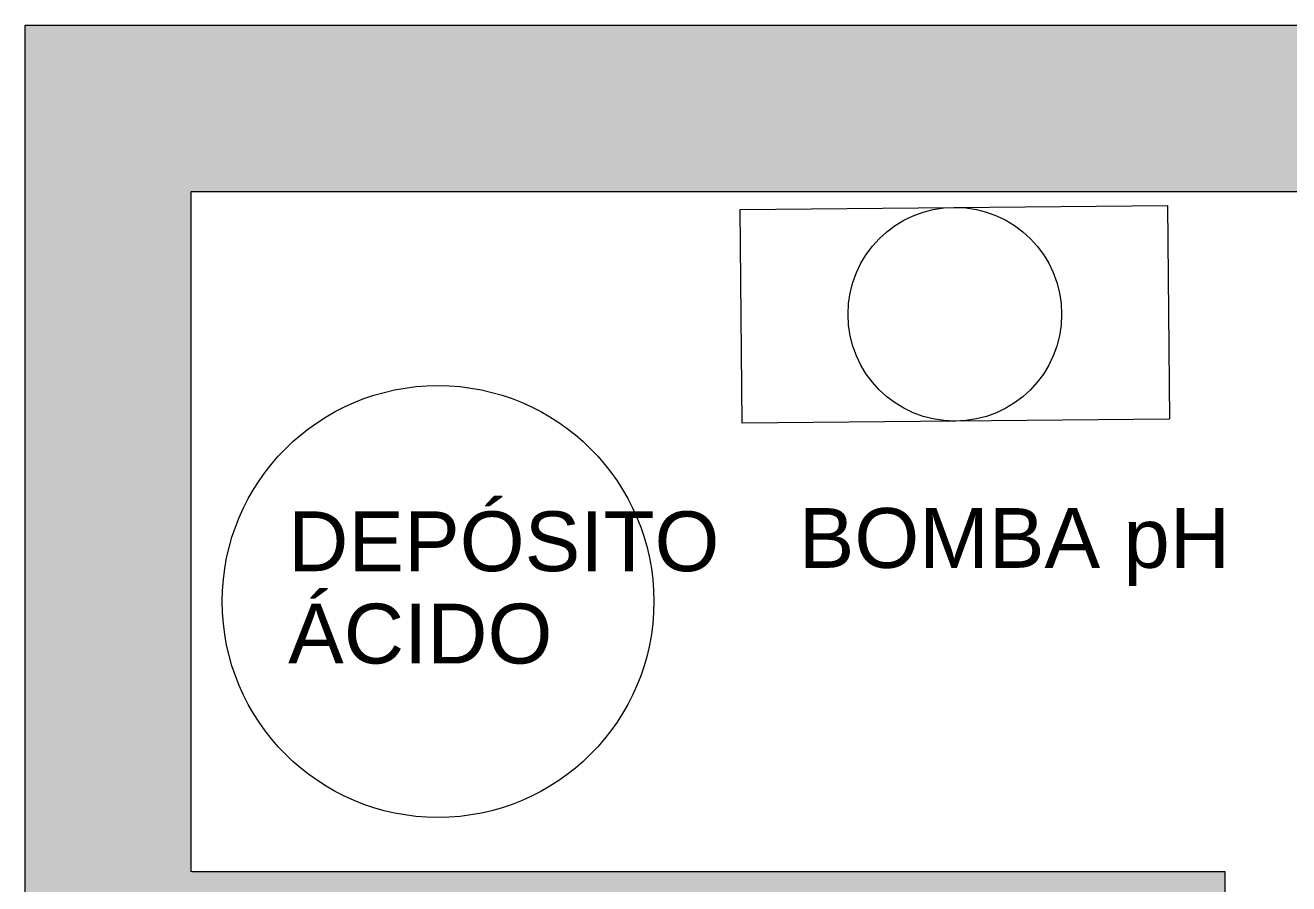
# Model space of a CAD drawing. Header units: millimetres. Extents: x 441156 to 441876, y 4514765 to 4515211.
# Drawn here: x 441238.327 to 441242.132, y 4514798.25 to 4514800.833 of the extents above; entities that cross this region are included whole.
import ezdxf

# ---------------------------------------------------------------- set-up
doc = ezdxf.new("R2010")
doc.units = ezdxf.units.MM
doc.linetypes.add('CONTINUA', pattern=[0])
for name, color, linetype, lineweight in [('_CAVITI-AUX', 2, 'Continuous', 5), ('A-DETL-THIN', 7, 'Continuous', 9), ('G-ANNO-TEXT', 7, 'Continuous', 9)]:
    doc.layers.add(name, color=color, linetype=linetype, lineweight=lineweight)
doc.layers.add('A-DETL', color=7, linetype='Continuous', lineweight=50, true_color=0x008000)
doc.styles.add('Arial', font='arial.ttf', dxfattribs={"height": 0.09})

msp = doc.modelspace()

# ---------------------------------------------------------------- hatches: boundary and pattern name
at = {"layer": '_CAVITI-AUX', "linetype": 'CONTINUA'}
h = msp.add_hatch(color=254, dxfattribs=at)
h.dxf.hatch_style = 1
h.paths.add_polyline_path([(441245.72737469, 4514800.83348909), (441238.32672063, 4514800.83348909), (441238.32672063, 4514796.71957894), (441238.82672063, 4514796.71957894), (441238.82672063, 4514798.08601725), (441241.94041904, 4514798.08601725), (441241.94041904, 4514798.28601724), (441238.82672063, 4514798.28601724), (441238.82672063, 4514800.33348909), (441245.22737469, 4514800.33348909), (441245.22737469, 4514798.28601724), (441243.34041904, 4514798.28601724), (441243.34041904, 4514798.08601725), (441245.22737469, 4514798.08601725), (441245.22737469, 4514790.33348909), (441238.82672063, 4514790.33348909), (441238.82672063, 4514791.19053393), (441238.32672063, 4514791.19053393), (441238.32672063, 4514789.83348909), (441245.72737469, 4514789.83348909)])

# ---------------------------------------------------------------- linework, layer by layer
at = {"layer": 'A-DETL', "color": 5, "lineweight": 18, "true_color": 0x0000ff}
for p, q in [((441240.4794382, 4514800.27933903, -0.00000053), (441241.76727225, 4514800.29158392, -0.00000053)), ((441240.485556, 4514799.63591112, -0.00000053), (441240.4794382, 4514800.27933903, -0.00000053)), ((441241.76727225, 4514800.29158392, -0.00000053), (441241.77339004, 4514799.64815601, -0.00000053)), ((441241.77339004, 4514799.64815601, -0.00000053), (441240.485556, 4514799.63591112, -0.00000053))]:
    msp.add_line(p, q, dxfattribs=at)
at = {"layer": 'A-DETL', "color": 7, "lineweight": 18}
for centre, radius in [((441241.12641412, 4514799.96374752, -0.00000053), 0.3217285), ((441239.56998108, 4514799.0992309, -0.00000053), 0.65)]:
    msp.add_circle(centre, radius, dxfattribs=at)
at = {"layer": 'A-DETL-THIN', "lineweight": 18}
for p, q in [((441241.94041904, 4514798.28601724, -0.00000053), (441238.82806667, 4514798.28601724, -0.00000053)), ((441241.94041904, 4514798.08601725, -0.00000053), (441241.94041904, 4514798.28601724, -0.00000053))]:
    msp.add_line(p, q, dxfattribs=at)
at = {"layer": 'A-DETL-THIN', "lineweight": 18, "elevation": -0.00000053}
msp.add_lwpolyline([(441238.32672063, 4514800.83348909), (441245.72737469, 4514800.83348909), (441245.72737469, 4514789.83348909), (441238.32672063, 4514789.83348909)], close=True, dxfattribs=at)
msp.add_lwpolyline([(441238.82672063, 4514798.28601724), (441238.82672063, 4514800.33348909), (441245.22737469, 4514800.33348909), (441245.22737469, 4514798.28601724)], dxfattribs=at)

# ---------------------------------------------------------------- texts
at = {"layer": 'G-ANNO-TEXT', "char_height": 0.18, "attachment_point": 1, "style": 'Arial'}
for s, insert, width in [('DEPÓSITO ', (441239.11826201, 4514799.37046554, -0.00000053), 1.61940875), ('BOMBA pH', (441240.6561002, 4514799.38052955, -0.00000053), 1.547256875), ('ÁCIDO', (441239.11826201, 4514799.09265304, -0.00000053), 0.937974375)]:
    msp.add_mtext(s, dxfattribs=dict(at, insert=insert, width=width))

doc.saveas('drawing.dxf')
